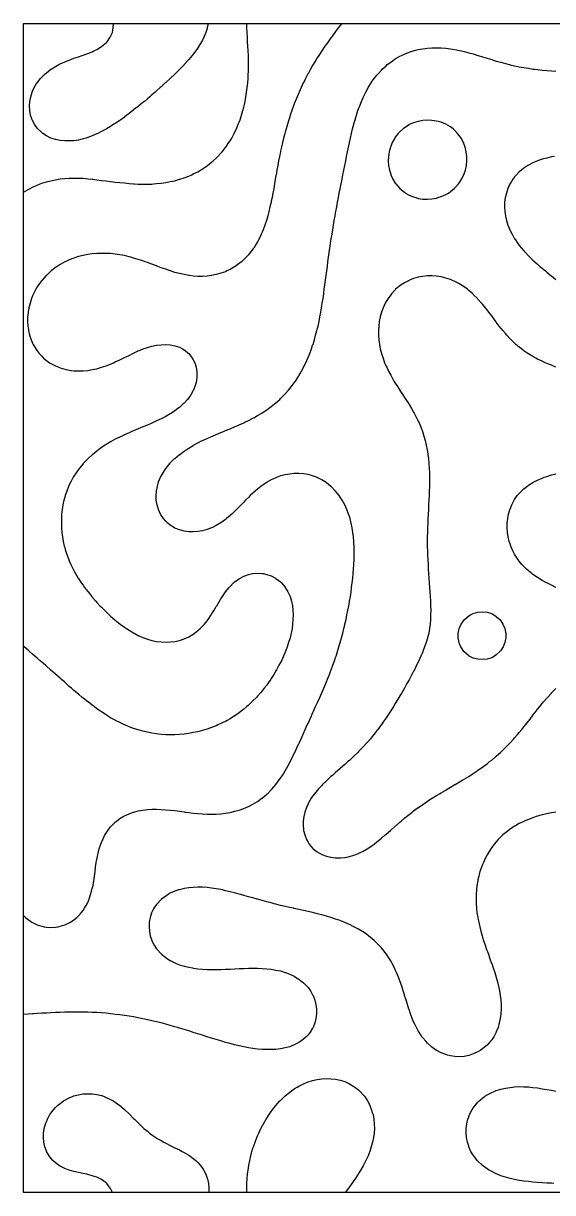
# Model space of a CAD drawing. Header units: metres. Extents: x 0 to 255, y 0 to 255.
# Drawn here: x 0 to 115.3, y 0 to 255 of the extents above; entities that cross this region are included whole.
import ezdxf

# ---------------------------------------------------------------- set-up
doc = ezdxf.new("R2010")
doc.units = ezdxf.units.M

msp = doc.modelspace()

# ---------------------------------------------------------------- linework, layer by layer
for points in [[(0, 0), (0, 255), (255, 255), (255, 0), (0, 0)], [(0, 218.18), (1, 218.76), (1.44, 219), (2, 219.3), (3, 219.73), (3.68, 220), (4, 220.13), (5, 220.45), (6, 220.69), (7, 220.9), (7.59, 221), (8, 221.07), (9, 221.19), (10, 221.25), (11, 221.27), (12, 221.25), (13, 221.21), (14, 221.13), (15, 221.02), (15.15, 221), (16, 220.89), (17, 220.76), (18, 220.64), (19, 220.52), (20, 220.4), (21, 220.29), (22, 220.19), (23, 220.09), (24, 220.01), (24.18, 220), (25, 219.95), (26, 219.93), (27, 219.93), (28, 219.97), (28.34, 220), (29, 220.05), (30, 220.17), (31, 220.31), (32, 220.48), (33, 220.69), (34, 220.99), (34.04, 221), (35, 221.33), (36, 221.69), (36.66, 222), (37, 222.16), (38, 222.66), (38.56, 223), (39, 223.28), (40, 223.95), (40.07, 224), (41, 224.73), (41.31, 225), (42, 225.64), (42.36, 226), (43, 226.69), (43.27, 227), (44, 227.92), (44.06, 228), (44.74, 229), (45, 229.4), (45.37, 230), (45.9, 231), (46, 231.19), (46.4, 232), (46.81, 233), (47, 233.48), (47.21, 234), (47.53, 235), (47.8, 236), (48, 236.71), (48.08, 237), (48.31, 238), (48.48, 239), (48.62, 240), (48.74, 241), (48.85, 242), (48.93, 243), (48.99, 244), (49, 244.37), (49.02, 245), (49.03, 246), (49.02, 247), (49, 247.87), (49, 248), (48.95, 249), (48.9, 250), (48.84, 251), (48.78, 252), (48.73, 253), (48.69, 254), (48.65, 255)], [(69.33, 255), (69, 254.56), (68.57, 254), (68, 253.24), (67.82, 253), (67.09, 252), (67, 251.88), (66.37, 251), (66, 250.48), (65.66, 250), (65, 249.02), (64.99, 249), (64.34, 248), (64, 247.47), (63.7, 247), (63.12, 246), (63, 245.8), (62.54, 245), (62, 244.02), (61.99, 244), (61.47, 243), (61, 242.05), (60.97, 242), (60.5, 241), (60.06, 240), (60, 239.87), (59.62, 239), (59.23, 238), (59, 237.42), (58.82, 237), (58.47, 236), (58.14, 235), (58, 234.61), (57.79, 234), (57.49, 233), (57.22, 232), (57, 231.27), (56.92, 231), (56.66, 230), (56.43, 229), (56.21, 228), (56, 227.11), (55.97, 227), (55.76, 226), (55.57, 225), (55.4, 224), (55.23, 223), (55.04, 222), (55, 221.79), (54.85, 221), (54.68, 220), (54.52, 219), (54.35, 218), (54.16, 217), (54, 216.26), (53.94, 216), (53.71, 215), (53.49, 214), (53.24, 213), (53, 212.22), (52.93, 212), (52.6, 211), (52.25, 210), (52, 209.43), (51.81, 209), (51.35, 208), (51, 207.37), (50.78, 207), (50.17, 206), (50, 205.77), (49.42, 205), (49, 204.5), (48.54, 204), (48, 203.47), (47.48, 203), (47, 202.61), (46.15, 202), (46, 201.9), (45, 201.34), (44.31, 201), (44, 200.85), (43, 200.49), (42, 200.23), (41, 200.01), (40.92, 200), (40, 199.87), (39, 199.81), (38, 199.81), (37, 199.89), (36.2, 200), (36, 200.03), (35, 200.22), (34, 200.44), (33, 200.7), (32.06, 201), (32, 201.02), (31, 201.37), (30, 201.71), (29.25, 202), (29, 202.1), (28, 202.47), (27, 202.83), (26.55, 203), (26, 203.21), (25, 203.53), (24, 203.82), (23.39, 204), (23, 204.12), (22, 204.35), (21, 204.53), (20, 204.67), (19, 204.78), (18, 204.84), (17, 204.85), (16, 204.81), (15, 204.73), (14, 204.59), (13, 204.41), (12, 204.16), (11.54, 204), (11, 203.81), (10, 203.44), (9.08, 203), (9, 202.96), (8, 202.41), (7.37, 202), (7, 201.74), (6.03, 201), (6, 200.97), (5, 200.05), (4.95, 200), (4.06, 199), (4, 198.92), (3.32, 198), (3, 197.51), (2.68, 197), (2.19, 196), (2, 195.58), (1.75, 195), (1.44, 194), (1.2, 193), (1.02, 192), (1, 191.8), (0.92, 191), (0.9, 190), (0.97, 189), (1, 188.82), (1.13, 188), (1.36, 187), (1.67, 186), (2, 185.27), (2.13, 185), (2.69, 184), (3, 183.57), (3.44, 183), (4, 182.39), (4.41, 182), (5, 181.5), (5.7, 181), (6, 180.8), (7, 180.29), (7.68, 180), (8, 179.86), (9, 179.57), (10, 179.38), (11, 179.26), (12, 179.22), (13, 179.24), (14, 179.33), (15, 179.48), (16, 179.69), (17, 179.99), (17.03, 180), (18, 180.34), (19, 180.71), (19.64, 181), (20, 181.17), (21, 181.62), (21.76, 182), (22, 182.12), (23, 182.6), (23.8, 183), (24, 183.1), (25, 183.55), (26, 183.96), (26.1, 184), (27, 184.33), (28, 184.6), (29, 184.8), (30, 184.93), (31, 184.96), (32, 184.88), (33, 184.68), (34, 184.36), (34.67, 184), (35, 183.8), (36, 183), (36, 183), (36.79, 182), (37, 181.63), (37.33, 181), (37.63, 180), (37.77, 179), (37.79, 178), (37.67, 177), (37.43, 176), (37.03, 175), (37, 174.94), (36.48, 174), (36, 173.32), (35.75, 173), (35, 172.17), (34.83, 172), (34, 171.26), (33.67, 171), (33, 170.5), (32.24, 170), (32, 169.84), (31, 169.29), (30.47, 169), (30, 168.75), (29, 168.29), (28.38, 168), (28, 167.82), (27, 167.41), (26.04, 167), (26, 166.98), (25, 166.57), (24, 166.16), (23.65, 166), (23, 165.71), (22, 165.28), (21.44, 165), (21, 164.78), (20, 164.29), (19.49, 164), (19, 163.72), (18, 163.14), (17.8, 163), (17, 162.47), (16.35, 162), (16, 161.73), (15.09, 161), (15, 160.92), (14, 160), (14, 160), (13.05, 159), (13, 158.94), (12.22, 158), (12, 157.71), (11.49, 157), (11, 156.24), (10.85, 156), (10.32, 155), (10, 154.36), (9.82, 154), (9.44, 153), (9.11, 152), (9, 151.66), (8.8, 151), (8.59, 150), (8.44, 149), (8.33, 148), (8.27, 147), (8.26, 146), (8.29, 145), (8.37, 144), (8.49, 143), (8.66, 142), (8.9, 141), (9, 140.66), (9.2, 140), (9.52, 139), (9.89, 138), (10, 137.77), (10.35, 137), (10.81, 136), (11, 135.67), (11.37, 135), (11.96, 134), (12, 133.94), (12.61, 133), (13, 132.45), (13.33, 132), (14, 131.1), (14.08, 131), (14.88, 130), (15, 129.86), (15.75, 129), (16, 128.72), (16.67, 128), (17, 127.66), (17.65, 127), (18, 126.66), (18.7, 126), (19, 125.72), (19.82, 125), (20, 124.85), (21, 124.05), (21.07, 124), (22, 123.32), (22.46, 123), (23, 122.63), (24, 122.05), (24.09, 122), (25, 121.52), (26, 121.09), (26.22, 121), (27, 120.7), (28, 120.43), (29, 120.23), (30, 120.1), (31, 120.05), (32, 120.09), (33, 120.22), (34, 120.44), (35, 120.75), (35.53, 121), (36, 121.23), (37, 121.8), (37.27, 122), (38, 122.57), (38.48, 123), (39, 123.53), (39.43, 124), (40, 124.71), (40.22, 125), (40.89, 126), (41, 126.16), (41.52, 127), (42, 127.81), (42.12, 128), (42.69, 129), (43, 129.49), (43.33, 130), (44, 131), (44, 131), (44.8, 132), (45, 132.22), (45.79, 133), (46, 133.18), (47, 133.89), (47.18, 134), (48, 134.44), (49, 134.78), (49.93, 135), (50, 135.02), (51, 135.11), (52, 135.05), (52.22, 135), (53, 134.84), (54, 134.5), (54.94, 134), (55, 133.96), (56, 133.19), (56.19, 133), (57, 132.04), (57.03, 132), (57.62, 131), (58, 130.17), (58.08, 130), (58.39, 129), (58.58, 128), (58.7, 127), (58.74, 126), (58.72, 125), (58.64, 124), (58.51, 123), (58.32, 122), (58.07, 121), (58, 120.77), (57.76, 120), (57.44, 119), (57.07, 118), (57, 117.85), (56.63, 117), (56.19, 116), (56, 115.64), (55.67, 115), (55.14, 114), (55, 113.77), (54.54, 113), (54, 112.15), (53.9, 112), (53.22, 111), (53, 110.7), (52.47, 110), (52, 109.42), (51.65, 109), (51, 108.27), (50.75, 108), (50, 107.23), (49.77, 107), (49, 106.29), (48.67, 106), (48, 105.44), (47.44, 105), (47, 104.66), (46.03, 104), (46, 103.98), (45, 103.36), (44.37, 103), (44, 102.78), (43, 102.3), (42.36, 102), (42, 101.83), (41, 101.45), (40, 101.1), (39.7, 101), (39, 100.77), (38, 100.52), (37, 100.32), (36, 100.14), (35.05, 100), (35, 99.99), (34, 99.88), (33, 99.83), (32, 99.81), (31, 99.84), (30, 99.92), (29.33, 100), (29, 100.04), (28, 100.2), (27, 100.39), (26, 100.61), (25, 100.9), (24.71, 101), (24, 101.25), (23, 101.6), (22.08, 102), (22, 102.04), (21, 102.5), (20.04, 103), (20, 103.02), (19, 103.58), (18.31, 104), (18, 104.2), (17, 104.84), (16.77, 105), (16, 105.54), (15.38, 106), (15, 106.29), (14.07, 107), (14, 107.05), (13, 107.85), (12.82, 108), (12, 108.68), (11.63, 109), (11, 109.54), (10.47, 110), (10, 110.41), (9.33, 111), (9, 111.29), (8.2, 112), (8, 112.18), (7.07, 113), (7, 113.06), (6, 113.94), (5.93, 114), (5, 114.81), (4.79, 115), (4, 115.69), (3.65, 116), (3, 116.56), (2.5, 117), (2, 117.43), (1.34, 118), (1, 118.3), (0.18, 119), (0, 119.16)], [(40.27, 255), (40.05, 254), (40, 253.86), (39.72, 253), (39.33, 252), (39, 251.35), (38.81, 251), (38.23, 250), (38, 249.66), (37.53, 249), (37, 248.3), (36.76, 248), (36, 247.09), (35.92, 247), (35.02, 246), (35, 245.98), (34.05, 245), (34, 244.95), (33.04, 244), (33, 243.96), (32, 243.01), (31.99, 243), (31, 242.09), (30.91, 242), (30, 241.18), (29.8, 241), (29, 240.29), (28.67, 240), (28, 239.42), (27.52, 239), (27, 238.56), (26.34, 238), (26, 237.71), (25.13, 237), (25, 236.89), (24, 236.11), (23.87, 236), (23, 235.33), (22.56, 235), (22, 234.58), (21.2, 234), (21, 233.85), (20, 233.19), (19.72, 233), (19, 232.54), (18.1, 232), (18, 231.94), (17, 231.41), (16.2, 231), (16, 230.9), (15, 230.48), (14, 230.12), (13.66, 230), (13, 229.79), (12, 229.56), (11, 229.42), (10, 229.35), (9, 229.36), (8, 229.45), (7, 229.65), (6, 229.99), (5.97, 230), (5, 230.48), (4.21, 231), (4, 231.17), (3.14, 232), (3, 232.16), (2.41, 233), (2, 233.79), (1.9, 234), (1.57, 235), (1.41, 236), (1.36, 237), (1.42, 238), (1.59, 239), (1.91, 240), (2, 240.2), (2.37, 241), (2.95, 242), (3, 242.06), (3.73, 243), (4, 243.3), (4.72, 244), (5, 244.24), (6, 245), (6.01, 245), (7, 245.62), (7.7, 246), (8, 246.16), (9, 246.6), (9.97, 247), (10, 247.01), (11, 247.38), (12, 247.71), (12.82, 248), (13, 248.07), (14, 248.43), (15, 248.82), (15.36, 249), (16, 249.33), (17, 249.93), (17.09, 250), (18, 250.78), (18.21, 251), (18.92, 252), (19, 252.15), (19.38, 253), (19.58, 254), (19.59, 255)], [(0, 60.47), (0.47, 60), (1, 59.55), (1.82, 59), (2, 58.88), (3, 58.42), (4, 58.11), (4.53, 58), (5, 57.9), (6, 57.83), (7, 57.89), (7.57, 58), (8, 58.08), (9, 58.38), (10, 58.82), (10.29, 59), (11, 59.46), (11.65, 60), (12, 60.33), (12.6, 61), (13, 61.52), (13.33, 62), (13.87, 63), (14, 63.28), (14.32, 64), (14.64, 65), (14.92, 66), (15, 66.35), (15.16, 67), (15.33, 68), (15.47, 69), (15.6, 70), (15.73, 71), (15.88, 72), (16, 72.62), (16.07, 73), (16.29, 74), (16.53, 75), (16.84, 76), (17, 76.37), (17.27, 77), (17.75, 78), (18, 78.4), (18.4, 79), (19, 79.77), (19.2, 80), (20, 80.78), (20.25, 81), (21, 81.56), (21.7, 82), (22, 82.18), (23, 82.63), (24, 82.99), (24.04, 83), (25, 83.27), (26, 83.44), (27, 83.55), (28, 83.6), (29, 83.61), (30, 83.57), (31, 83.51), (32, 83.42), (33, 83.31), (34, 83.18), (35, 83.03), (35.22, 83), (36, 82.89), (37, 82.76), (38, 82.67), (39, 82.6), (40, 82.55), (41, 82.54), (42, 82.57), (43, 82.63), (44, 82.75), (45, 82.92), (45.3, 83), (46, 83.17), (47, 83.44), (48, 83.78), (48.5, 84), (49, 84.23), (50, 84.71), (50.47, 85), (51, 85.33), (51.95, 86), (52, 86.04), (53, 86.87), (53.14, 87), (54, 87.85), (54.14, 88), (54.98, 89), (55, 89.02), (55.72, 90), (56, 90.39), (56.41, 91), (57, 91.98), (57.01, 92), (57.57, 93), (58, 93.8), (58.11, 94), (58.6, 95), (59, 95.81), (59.1, 96), (59.56, 97), (60, 97.95), (60.03, 98), (60.48, 99), (60.93, 100), (61, 100.14), (61.4, 101), (61.83, 102), (62, 102.34), (62.31, 103), (62.74, 104), (63, 104.54), (63.22, 105), (63.65, 106), (64, 106.75), (64.12, 107), (64.56, 108), (65, 109), (65, 109.01), (65.43, 110), (65.84, 111), (66, 111.37), (66.27, 112), (66.65, 113), (67, 113.9), (67.04, 114), (67.41, 115), (67.75, 116), (68, 116.71), (68.11, 117), (68.42, 118), (68.71, 119), (69, 119.94), (69.02, 120), (69.31, 121), (69.55, 122), (69.79, 123), (70, 123.84), (70.04, 124), (70.28, 125), (70.48, 126), (70.66, 127), (70.85, 128), (71, 128.78), (71.04, 129), (71.22, 130), (71.37, 131), (71.5, 132), (71.62, 133), (71.73, 134), (71.83, 135), (71.92, 136), (72, 137), (72, 137.09), (72.05, 138), (72.08, 139), (72.08, 140), (72.04, 141), (72, 141.67), (71.98, 142), (71.88, 143), (71.75, 144), (71.6, 145), (71.4, 146), (71.15, 147), (71, 147.44), (70.81, 148), (70.45, 149), (70, 149.98), (69.99, 150), (69.45, 151), (69, 151.7), (68.79, 152), (68, 153), (68, 153), (67.01, 154), (67, 154.01), (66, 154.8), (65.71, 155), (65, 155.45), (64, 155.93), (63.84, 156), (63, 156.33), (62, 156.58), (61, 156.74), (60, 156.82), (59, 156.81), (58, 156.72), (57, 156.55), (56, 156.29), (55.24, 156), (55, 155.9), (54, 155.45), (53.2, 155), (53, 154.88), (52, 154.22), (51.71, 154), (51, 153.44), (50.48, 153), (50, 152.56), (49.4, 152), (49, 151.61), (48.4, 151), (48, 150.6), (47.42, 150), (47, 149.57), (46.43, 149), (46, 148.57), (45.39, 148), (45, 147.64), (44.24, 147), (44, 146.8), (43, 146.1), (42.86, 146), (42, 145.48), (41.03, 145), (41, 144.99), (40, 144.6), (39, 144.34), (38, 144.17), (37, 144.09), (36, 144.12), (35, 144.27), (34, 144.52), (33, 144.93), (32.88, 145), (32, 145.54), (31.43, 146), (31, 146.41), (30.49, 147), (30, 147.72), (29.83, 148), (29.4, 149), (29.11, 150), (29, 150.66), (28.94, 151), (28.9, 152), (28.98, 153), (29, 153.08), (29.18, 154), (29.46, 155), (29.86, 156), (30, 156.26), (30.41, 157), (31, 157.9), (31.07, 158), (31.88, 159), (32, 159.13), (32.86, 160), (33, 160.13), (34, 160.97), (34.04, 161), (35, 161.7), (35.43, 162), (36, 162.38), (37, 162.96), (37.06, 163), (38, 163.51), (38.97, 164), (39, 164.02), (40, 164.48), (41, 164.92), (41.17, 165), (42, 165.36), (43, 165.76), (43.55, 166), (44, 166.2), (45, 166.59), (45.97, 167), (46, 167.02), (47, 167.45), (48, 167.89), (48.21, 168), (49, 168.39), (50, 168.88), (50.2, 169), (51, 169.45), (51.91, 170), (52, 170.06), (53, 170.71), (53.4, 171), (54, 171.45), (54.69, 172), (55, 172.27), (55.82, 173), (56, 173.17), (56.83, 174), (57, 174.19), (57.72, 175), (58, 175.34), (58.53, 176), (59, 176.64), (59.26, 177), (59.89, 178), (60, 178.17), (60.49, 179), (61, 179.95), (61.03, 180), (61.51, 181), (61.95, 182), (62, 182.11), (62.37, 183), (62.72, 184), (63, 184.79), (63.08, 185), (63.39, 186), (63.65, 187), (63.91, 188), (64, 188.34), (64.17, 189), (64.39, 190), (64.57, 191), (64.75, 192), (64.93, 193), (65, 193.39), (65.11, 194), (65.27, 195), (65.41, 196), (65.53, 197), (65.66, 198), (65.79, 199), (65.92, 200), (66, 200.51), (66.07, 201), (66.21, 202), (66.34, 203), (66.47, 204), (66.6, 205), (66.74, 206), (66.89, 207), (67, 207.65), (67.06, 208), (67.23, 209), (67.39, 210), (67.54, 211), (67.7, 212), (67.88, 213), (68, 213.6), (68.08, 214), (68.27, 215), (68.45, 216), (68.62, 217), (68.81, 218), (69, 218.92), (69.02, 219), (69.23, 220), (69.41, 221), (69.59, 222), (69.78, 223), (69.99, 224), (70, 224.03), (70.21, 225), (70.4, 226), (70.59, 227), (70.79, 228), (71, 228.92), (71.02, 229), (71.25, 230), (71.47, 231), (71.7, 232), (71.96, 233), (72, 233.12), (72.26, 234), (72.54, 235), (72.86, 236), (73, 236.35), (73.25, 237), (73.62, 238), (74, 238.84), (74.08, 239), (74.56, 240), (75, 240.8), (75.12, 241), (75.72, 242), (76, 242.4), (76.43, 243), (77, 243.72), (77.24, 244), (78, 244.83), (78.17, 245), (79, 245.77), (79.27, 246), (80, 246.57), (80.61, 247), (81, 247.27), (82, 247.82), (82.34, 248), (83, 248.32), (84, 248.7), (84.9, 249), (85, 249.04), (86, 249.3), (87, 249.47), (88, 249.59), (89, 249.66), (90, 249.67), (91, 249.64), (92, 249.57), (93, 249.46), (94, 249.31), (95, 249.11), (95.41, 249), (96, 248.85), (97, 248.6), (98, 248.33), (99, 248.03), (99.09, 248), (100, 247.71), (101, 247.41), (102, 247.11), (102.33, 247), (103, 246.78), (104, 246.51), (105, 246.25), (105.91, 246), (106, 245.97), (107, 245.73), (108, 245.53), (109, 245.36), (110, 245.2), (111, 245.05), (111.33, 245), (112, 244.91), (113, 244.8), (114, 244.71), (115, 244.64), (116, 244.58)], [(86, 216.84), (87, 216.68), (88, 216.64), (89, 216.71), (90, 216.9), (90.29, 217), (91, 217.23), (92, 217.66), (92.56, 218), (93, 218.3), (93.86, 219), (94, 219.13), (94.77, 220), (95, 220.31), (95.45, 221), (95.92, 222), (96, 222.19), (96.29, 223), (96.49, 224), (96.59, 225), (96.58, 226), (96.47, 227), (96.24, 228), (96, 228.61), (95.84, 229), (95.33, 230), (95, 230.48), (94.59, 231), (94, 231.63), (93.58, 232), (93, 232.44), (92.05, 233), (92, 233.03), (91, 233.44), (90, 233.7), (89, 233.85), (88, 233.88), (87, 233.81), (86, 233.63), (85, 233.33), (84.28, 233), (84, 232.86), (83, 232.24), (82.7, 232), (82, 231.37), (81.65, 231), (81, 230.16), (80.89, 230), (80.35, 229), (80, 228.16), (79.93, 228), (79.66, 227), (79.51, 226), (79.48, 225), (79.54, 224), (79.72, 223), (80, 222.12), (80.04, 222), (80.49, 221), (81, 220.17), (81.12, 220), (81.97, 219), (82, 218.97), (83, 218.16), (83.24, 218), (84, 217.55), (85, 217.15), (85.48, 217), (86, 216.84)], [(115.66, 226), (115, 225.86), (114, 225.63), (113, 225.37), (112, 225.02), (111.96, 225), (111, 224.59), (110, 224.08), (109.88, 224), (109, 223.42), (108.46, 223), (108, 222.59), (107.41, 222), (107, 221.52), (106.6, 221), (106, 220.02), (105.99, 220), (105.52, 219), (105.2, 218), (105, 217.16), (104.96, 217), (104.82, 216), (104.78, 215), (104.84, 214), (104.99, 213), (105, 212.97), (105.23, 212), (105.53, 211), (105.92, 210), (106, 209.85), (106.43, 209), (107, 208.01), (107.01, 208), (107.69, 207), (108, 206.59), (108.48, 206), (109, 205.4), (109.36, 205), (110, 204.34), (110.34, 204), (111, 203.37), (111.4, 203), (112, 202.46), (112.52, 202), (113, 201.59), (113.7, 201), (114, 200.75), (114.92, 200), (115, 199.93), (116, 199.13)], [(116, 180.05), (115, 180.45), (114, 180.85), (113.68, 181), (113, 181.31), (112, 181.78), (111.59, 182), (111, 182.33), (110, 182.91), (109.87, 183), (109, 183.59), (108.46, 184), (108, 184.37), (107.27, 185), (107, 185.24), (106.23, 186), (106, 186.23), (105.3, 187), (105, 187.34), (104.45, 188), (104, 188.56), (103.65, 189), (103, 189.87), (102.9, 190), (102.17, 191), (102, 191.22), (101.41, 192), (101, 192.53), (100.62, 193), (100, 193.76), (99.8, 194), (99, 194.89), (98.9, 195), (98, 195.9), (97.89, 196), (97, 196.77), (96.71, 197), (96, 197.53), (95.28, 198), (95, 198.18), (94, 198.69), (93.31, 199), (93, 199.14), (92, 199.47), (91, 199.7), (90, 199.85), (89, 199.93), (88, 199.92), (87, 199.82), (86, 199.64), (85, 199.37), (84.09, 199), (84, 198.96), (83, 198.45), (82.32, 198), (82, 197.77), (81.08, 197), (81, 196.92), (80.16, 196), (80, 195.81), (79.42, 195), (79, 194.31), (78.82, 194), (78.37, 193), (78, 192.01), (78, 192), (77.7, 191), (77.52, 190), (77.4, 189), (77.35, 188), (77.36, 187), (77.43, 186), (77.55, 185), (77.73, 184), (78, 183.01), (78, 183), (78.33, 182), (78.68, 181), (79, 180.27), (79.13, 180), (79.6, 179), (80, 178.26), (80.15, 178), (80.71, 177), (81, 176.54), (81.35, 176), (81.98, 175), (82, 174.97), (82.63, 174), (83, 173.44), (83.3, 173), (83.92, 172), (84, 171.88), (84.53, 171), (85, 170.2), (85.12, 170), (85.63, 169), (86, 168.24), (86.12, 168), (86.54, 167), (86.9, 166), (87, 165.74), (87.25, 165), (87.52, 164), (87.74, 163), (87.94, 162), (88, 161.64), (88.11, 161), (88.24, 160), (88.32, 159), (88.38, 158), (88.42, 157), (88.43, 156), (88.43, 155), (88.42, 154), (88.39, 153), (88.36, 152), (88.31, 151), (88.27, 150), (88.22, 149), (88.17, 148), (88.12, 147), (88.07, 146), (88.03, 145), (88, 144.08), (88, 144), (87.98, 143), (87.97, 142), (87.97, 141), (87.99, 140), (88, 139.72), (88.02, 139), (88.07, 138), (88.13, 137), (88.19, 136), (88.26, 135), (88.34, 134), (88.41, 133), (88.48, 132), (88.55, 131), (88.62, 130), (88.67, 129), (88.71, 128), (88.73, 127), (88.71, 126), (88.67, 125), (88.58, 124), (88.46, 123), (88.28, 122), (88.02, 121), (88, 120.93), (87.72, 120), (87.4, 119), (87.02, 118), (87, 117.97), (86.59, 117), (86.16, 116), (86, 115.69), (85.66, 115), (85.17, 114), (85, 113.69), (84.63, 113), (84.11, 112), (84, 111.82), (83.54, 111), (83, 110.04), (82.98, 110), (82.4, 109), (82, 108.32), (81.8, 108), (81.22, 107), (81, 106.66), (80.58, 106), (80, 105.07), (79.95, 105), (79.31, 104), (79, 103.56), (78.61, 103), (78, 102.12), (77.91, 102), (77.18, 101), (77, 100.77), (76.4, 100), (76, 99.51), (75.58, 99), (75, 98.33), (74.71, 98), (74, 97.23), (73.79, 97), (73, 96.19), (72.81, 96), (72, 95.21), (71.78, 95), (71, 94.27), (70.7, 94), (70, 93.37), (69.59, 93), (69, 92.48), (68.45, 92), (68, 91.6), (67.32, 91), (67, 90.72), (66.22, 90), (66, 89.8), (65.18, 89), (65, 88.81), (64.24, 88), (64, 87.72), (63.41, 87), (63, 86.44), (62.69, 86), (62.12, 85), (62, 84.76), (61.64, 84), (61.31, 83), (61.07, 82), (61, 81.51), (60.93, 81), (60.91, 80), (61, 79.31), (61.04, 79), (61.29, 78), (61.66, 77), (62, 76.42), (62.28, 76), (63, 75.14), (63.14, 75), (64, 74.32), (64.51, 74), (65, 73.72), (66, 73.36), (67, 73.13), (68, 73), (68, 73), (69, 72.99), (69.05, 73), (70, 73.1), (71, 73.3), (72, 73.58), (73, 73.98), (73.04, 74), (74, 74.47), (74.9, 75), (75, 75.06), (76, 75.72), (76.37, 76), (77, 76.48), (77.64, 77), (78, 77.3), (78.82, 78), (79, 78.16), (79.96, 79), (80, 79.04), (81, 79.92), (81.09, 80), (82, 80.79), (82.25, 81), (83, 81.63), (83.44, 82), (84, 82.46), (84.69, 83), (85, 83.24), (86, 83.97), (86.04, 84), (87, 84.66), (87.49, 85), (88, 85.35), (89, 85.99), (89.02, 86), (90, 86.6), (90.64, 87), (91, 87.22), (92, 87.79), (92.34, 88), (93, 88.4), (94, 88.98), (94.04, 89), (95, 89.57), (95.71, 90), (96, 90.18), (97, 90.78), (97.33, 91), (98, 91.44), (98.84, 92), (99, 92.11), (100, 92.8), (100.26, 93), (101, 93.55), (101.56, 94), (102, 94.35), (102.77, 95), (103, 95.2), (103.9, 96), (104, 96.09), (104.95, 97), (105, 97.05), (105.92, 98), (106, 98.08), (106.84, 99), (107, 99.18), (107.7, 100), (108, 100.35), (108.54, 101), (109, 101.56), (109.35, 102), (110, 102.83), (110.13, 103), (110.89, 104), (111, 104.14), (111.67, 105), (112, 105.42), (112.46, 106), (113, 106.66), (113.28, 107), (114, 107.85), (114.14, 108), (115, 108.95), (115.05, 109), (116, 109.94)], [(115.95, 132), (115, 132.46), (114, 132.96), (113.93, 133), (113, 133.51), (112.2, 134), (112, 134.13), (111, 134.81), (110.75, 135), (110, 135.61), (109.57, 136), (109, 136.56), (108.59, 137), (108, 137.71), (107.78, 138), (107.13, 139), (107, 139.23), (106.58, 140), (106.17, 141), (106, 141.48), (105.82, 142), (105.59, 143), (105.45, 144), (105.38, 145), (105.4, 146), (105.49, 147), (105.67, 148), (105.97, 149), (106, 149.08), (106.38, 150), (106.89, 151), (107, 151.17), (107.58, 152), (108, 152.5), (108.47, 153), (109, 153.49), (109.63, 154), (110, 154.28), (111, 154.89), (111.2, 155), (112, 155.41), (113, 155.82), (113.46, 156), (114, 156.21), (115, 156.51), (116, 156.78)], [(98, 116.56), (97.13, 117), (97, 117.08), (96, 117.94), (95.94, 118), (95.3, 119), (95, 119.72), (94.89, 120), (94.71, 121), (94.72, 122), (94.93, 123), (95, 123.16), (95.37, 124), (96, 124.92), (96.07, 125), (97, 125.79), (97.36, 126), (98, 126.33), (99, 126.59), (100, 126.67), (101, 126.57), (102, 126.27), (102.49, 126), (103, 125.68), (103.75, 125), (104, 124.69), (104.46, 124), (104.85, 123), (105, 122.26), (105.05, 122), (105.06, 121), (105, 120.7), (104.86, 120), (104.48, 119), (104, 118.25), (103.8, 118), (103, 117.26), (102.6, 117), (102, 116.66), (101, 116.36), (100, 116.25), (99, 116.31), (98, 116.56)], [(116, 82.99), (115, 82.8), (114, 82.6), (113, 82.38), (112, 82.1), (111.72, 82), (111, 81.75), (110, 81.4), (109.08, 81), (109, 80.96), (108, 80.47), (107.18, 80), (107, 79.89), (106, 79.24), (105.68, 79), (105, 78.47), (104.46, 78), (104, 77.57), (103.44, 77), (103, 76.51), (102.57, 76), (102, 75.25), (101.82, 75), (101.2, 74), (101, 73.66), (100.63, 73), (100.19, 72), (100, 71.57), (99.76, 71), (99.45, 70), (99.19, 69), (99, 68.19), (98.95, 68), (98.78, 67), (98.67, 66), (98.61, 65), (98.59, 64), (98.62, 63), (98.69, 62), (98.8, 61), (98.96, 60), (99, 59.83), (99.17, 59), (99.39, 58), (99.62, 57), (99.91, 56), (100, 55.74), (100.24, 55), (100.55, 54), (100.9, 53), (101, 52.74), (101.28, 52), (101.62, 51), (101.98, 50), (102, 49.96), (102.35, 49), (102.66, 48), (102.98, 47), (103, 46.94), (103.28, 46), (103.52, 45), (103.71, 44), (103.88, 43), (104, 42.07), (104.01, 42), (104.08, 41), (104.09, 40), (104.02, 39), (104, 38.9), (103.87, 38), (103.66, 37), (103.38, 36), (103, 35.08), (102.96, 35), (102.44, 34), (102, 33.35), (101.73, 33), (101, 32.18), (100.81, 32), (100, 31.33), (99.51, 31), (99, 30.69), (98, 30.25), (97.26, 30), (97, 29.91), (96, 29.71), (95, 29.64), (94, 29.68), (93, 29.83), (92.39, 30), (92, 30.12), (91, 30.5), (90.05, 31), (90, 31.03), (89, 31.72), (88.66, 32), (88, 32.62), (87.64, 33), (87, 33.77), (86.82, 34), (86.17, 35), (86, 35.28), (85.59, 36), (85.13, 37), (85, 37.27), (84.68, 38), (84.33, 39), (84, 39.92), (83.97, 40), (83.64, 41), (83.35, 42), (83.04, 43), (83, 43.12), (82.72, 44), (82.41, 45), (82.07, 46), (82, 46.18), (81.68, 47), (81.29, 48), (81, 48.62), (80.81, 49), (80.32, 50), (80, 50.54), (79.72, 51), (79.07, 52), (79, 52.09), (78.31, 53), (78, 53.36), (77.43, 54), (77, 54.43), (76.4, 55), (76, 55.36), (75.2, 56), (75, 56.16), (74, 56.84), (73.75, 57), (73, 57.46), (72.01, 58), (72, 58), (71, 58.49), (70, 58.92), (69.8, 59), (69, 59.33), (68, 59.66), (67, 59.99), (66.97, 60), (66, 60.3), (65, 60.56), (64, 60.8), (63.24, 61), (63, 61.07), (62, 61.31), (61, 61.52), (60, 61.73), (59, 61.96), (58.85, 62), (58, 62.21), (57, 62.43), (56, 62.65), (55, 62.9), (54.63, 63), (54, 63.18), (53, 63.43), (52, 63.68), (51, 63.97), (50.9, 64), (50, 64.27), (49, 64.54), (48, 64.81), (47.37, 65), (47, 65.11), (46, 65.38), (45, 65.62), (44, 65.85), (43.38, 66), (43, 66.09), (42, 66.28), (41, 66.42), (40, 66.53), (39, 66.59), (38, 66.6), (37, 66.57), (36, 66.48), (35, 66.33), (34, 66.07), (33.8, 66), (33, 65.72), (32, 65.29), (31.51, 65), (31, 64.68), (30.11, 64), (30, 63.9), (29.14, 63), (29, 62.82), (28.44, 62), (28, 61.13), (27.93, 61), (27.6, 60), (27.42, 59), (27.37, 58), (27.43, 57), (27.61, 56), (27.95, 55), (28, 54.9), (28.45, 54), (29, 53.18), (29.14, 53), (30, 52.07), (30.07, 52), (31, 51.25), (31.37, 51), (32, 50.6), (33, 50.12), (33.27, 50), (34, 49.7), (35, 49.41), (36, 49.17), (36.84, 49), (37, 48.97), (38, 48.82), (39, 48.72), (40, 48.67), (41, 48.65), (42, 48.65), (43, 48.67), (44, 48.71), (45, 48.76), (46, 48.81), (47, 48.87), (48, 48.91), (49, 48.95), (50, 48.97), (51, 48.95), (52, 48.91), (53, 48.83), (54, 48.71), (55, 48.55), (56, 48.34), (57, 48.03), (57.07, 48), (58, 47.64), (59, 47.17), (59.28, 47), (60, 46.55), (60.72, 46), (61, 45.76), (61.75, 45), (62, 44.71), (62.52, 44), (63, 43.17), (63.1, 43), (63.49, 42), (63.73, 41), (63.85, 40), (63.86, 39), (63.73, 38), (63.49, 37), (63.08, 36), (63, 35.86), (62.47, 35), (62, 34.41), (61.62, 34), (61, 33.44), (60.4, 33), (60, 32.73), (59, 32.23), (58.45, 32), (58, 31.82), (57, 31.54), (56, 31.36), (55, 31.24), (54, 31.18), (53, 31.18), (52, 31.22), (51, 31.31), (50, 31.43), (49, 31.58), (48, 31.76), (47, 31.99), (46.98, 32), (46, 32.25), (45, 32.5), (44, 32.76), (43.24, 33), (43, 33.08), (42, 33.38), (41, 33.67), (40, 33.99), (39.98, 34), (39, 34.32), (38, 34.62), (37, 34.94), (36.82, 35), (36, 35.27), (35, 35.56), (34, 35.86), (33.56, 36), (33, 36.18), (32, 36.46), (31, 36.72), (30, 37), (29.98, 37), (29, 37.27), (28, 37.49), (27, 37.71), (26, 37.92), (25.66, 38), (25, 38.14), (24, 38.33), (23, 38.48), (22, 38.62), (21, 38.76), (20, 38.88), (19.01, 39), (19, 39), (18, 39.11), (17, 39.19), (16, 39.25), (15, 39.3), (14, 39.33), (13, 39.35), (12, 39.36), (11, 39.36), (10, 39.35), (9, 39.33), (8, 39.3), (7, 39.26), (6, 39.22), (5, 39.17), (4, 39.11), (3, 39.05), (2.23, 39), (2, 38.99), (1, 38.92), (0, 38.87)], [(48.64, 0), (48.64, 1), (48.67, 2), (48.72, 3), (48.81, 4), (48.95, 5), (49, 5.3), (49.12, 6), (49.31, 7), (49.53, 8), (49.78, 9), (50, 9.67), (50.11, 10), (50.45, 11), (50.82, 12), (51, 12.39), (51.28, 13), (51.73, 14), (52, 14.49), (52.28, 15), (52.85, 16), (53, 16.24), (53.5, 17), (54, 17.71), (54.22, 18), (55, 19), (55, 19), (55.89, 20), (56, 20.11), (56.91, 21), (57, 21.08), (58, 21.9), (58.12, 22), (59, 22.62), (59.6, 23), (60, 23.25), (61, 23.73), (61.63, 24), (62, 24.16), (63, 24.47), (64, 24.68), (65, 24.81), (66, 24.87), (67, 24.83), (68, 24.71), (69, 24.51), (70, 24.2), (70.43, 24), (71, 23.73), (72, 23.16), (72.22, 23), (73, 22.38), (73.4, 22), (74, 21.35), (74.29, 21), (74.95, 20), (75, 19.92), (75.47, 19), (75.84, 18), (76, 17.49), (76.15, 17), (76.33, 16), (76.43, 15), (76.44, 14), (76.39, 13), (76.27, 12), (76.06, 11), (76, 10.79), (75.78, 10), (75.46, 9), (75.07, 8), (75, 7.86), (74.6, 7), (74.1, 6), (74, 5.83), (73.52, 5), (73, 4.15), (72.9, 4), (72.25, 3), (72, 2.64), (71.54, 2), (71, 1.25), (70.81, 1), (70.09, 0)], [(115.56, 2), (115, 2.03), (114, 2.09), (113, 2.16), (112, 2.23), (111, 2.31), (110, 2.4), (109, 2.51), (108, 2.65), (107, 2.84), (106.34, 3), (106, 3.09), (105, 3.36), (104, 3.67), (103.21, 4), (103, 4.09), (102, 4.57), (101.28, 5), (101, 5.19), (100, 5.91), (99.9, 6), (99, 6.86), (98.87, 7), (98.09, 8), (98, 8.14), (97.49, 9), (97.04, 10), (97, 10.12), (96.71, 11), (96.52, 12), (96.43, 13), (96.45, 14), (96.56, 15), (96.79, 16), (97, 16.54), (97.18, 17), (97.67, 18), (98, 18.5), (98.37, 19), (99, 19.72), (99.28, 20), (100, 20.62), (100.53, 21), (101, 21.32), (102, 21.83), (102.39, 22), (103, 22.26), (104, 22.56), (105, 22.78), (106, 22.94), (106.5, 23), (107, 23.06), (108, 23.11), (109, 23.1), (110, 23.05), (110.46, 23), (111, 22.95), (112, 22.82), (113, 22.67), (114, 22.5), (115, 22.31), (116, 22.09)], [(19.4, 0), (19, 0.87), (18.93, 1), (18.14, 2), (18, 2.13), (17, 2.85), (16.73, 3), (16, 3.36), (15, 3.68), (14, 3.95), (13.8, 4), (13, 4.19), (12, 4.39), (11, 4.61), (10, 4.89), (9.73, 5), (9, 5.29), (8, 5.77), (7.66, 6), (7, 6.48), (6.43, 7), (6, 7.48), (5.6, 8), (5.05, 9), (5, 9.12), (4.67, 10), (4.46, 11), (4.38, 12), (4.41, 13), (4.55, 14), (4.82, 15), (5, 15.44), (5.24, 16), (5.77, 17), (6, 17.34), (6.5, 18), (7, 18.56), (7.45, 19), (8, 19.47), (8.75, 20), (9, 20.17), (10, 20.67), (10.81, 21), (11, 21.08), (12, 21.35), (13, 21.51), (14, 21.56), (15, 21.53), (16, 21.4), (17, 21.15), (17.41, 21), (18, 20.77), (19, 20.32), (19.54, 20), (20, 19.71), (20.99, 19), (21, 18.99), (22, 18.15), (22.16, 18), (23, 17.2), (23.2, 17), (24, 16.19), (24.19, 16), (25, 15.19), (25.19, 15), (26, 14.23), (26.26, 14), (27, 13.37), (27.46, 13), (28, 12.59), (28.87, 12), (29, 11.91), (30, 11.33), (30.59, 11), (31, 10.77), (32, 10.29), (32.58, 10), (33, 9.78), (34, 9.31), (34.57, 9), (35, 8.76), (36, 8.18), (36.26, 8), (37, 7.45), (37.53, 7), (38, 6.54), (38.49, 6), (39, 5.3), (39.21, 5), (39.7, 4), (40, 3.18), (40.07, 3), (40.3, 2), (40.39, 1), (40.38, 0)]]:
    msp.add_lwpolyline(points)

doc.saveas('drawing.dxf')
